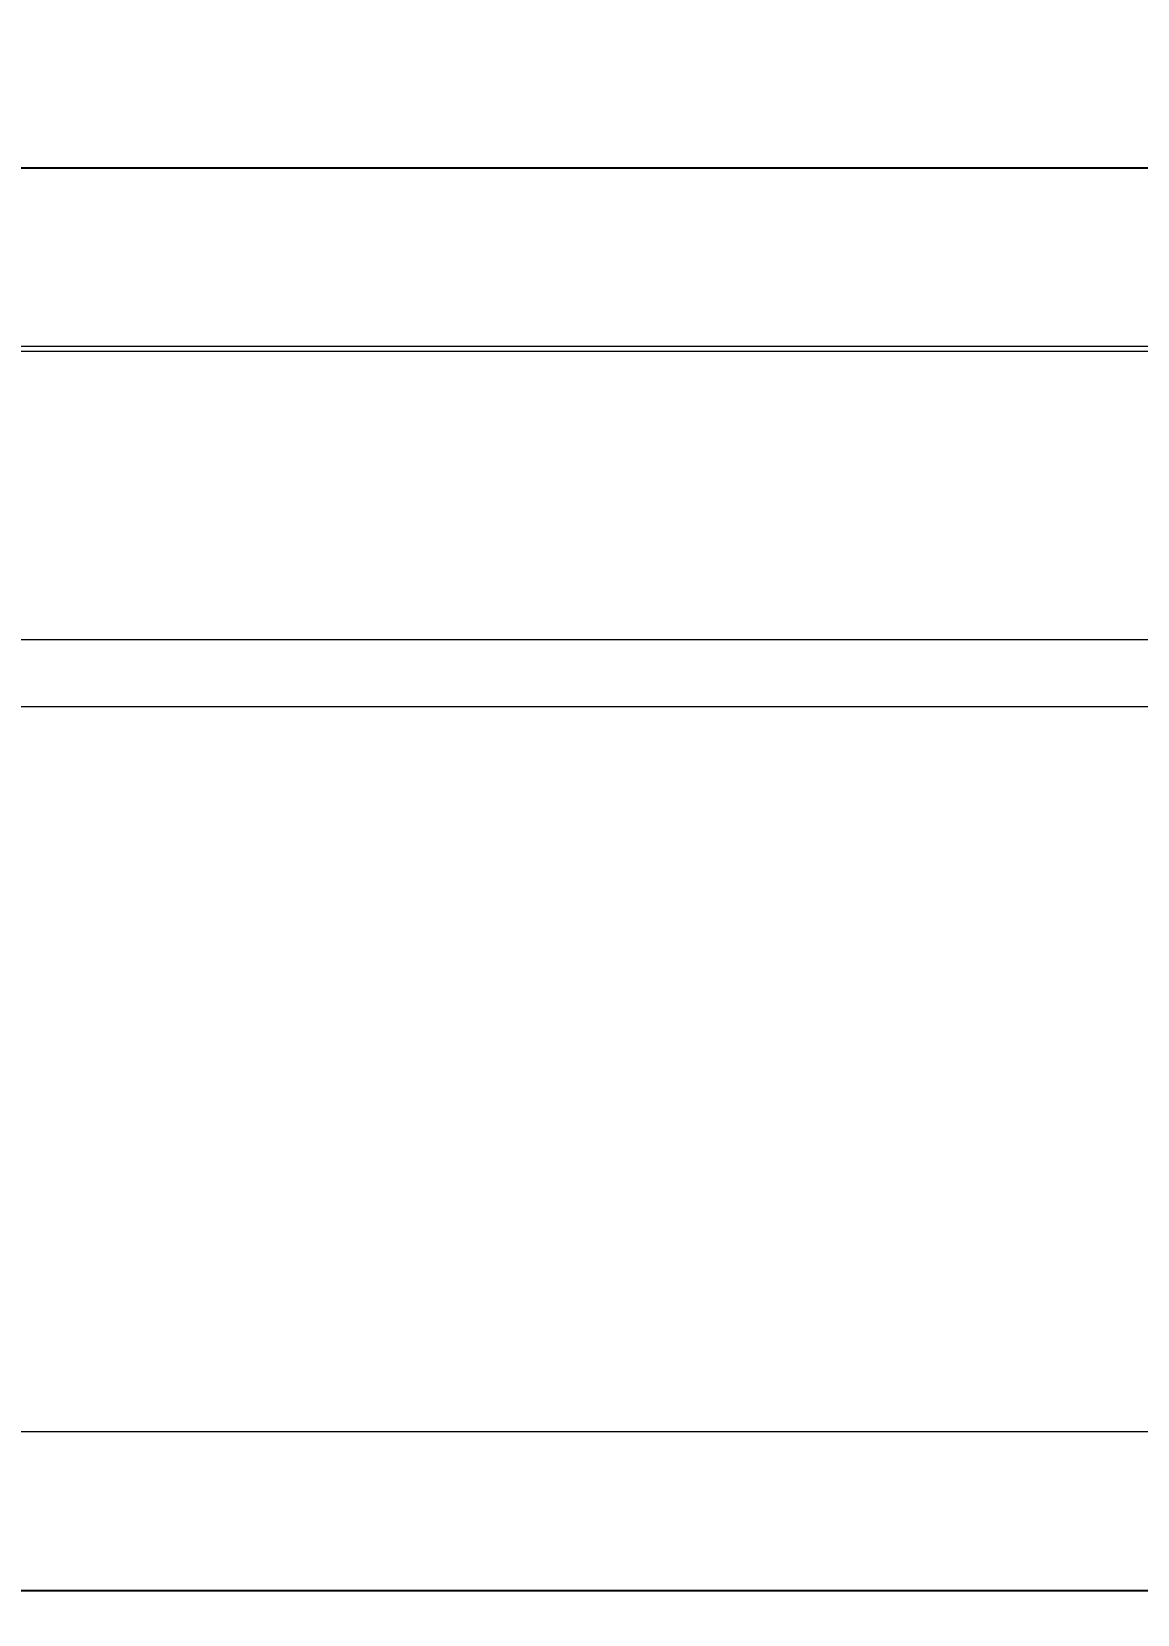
# Model space of a CAD drawing. Header units: millimetres. Extents: x -219 to 4970, y -9 to 3393.
# Drawn here: x 703 to 1164, y 2603 to 3263 of the extents above; entities that cross this region are included whole.
import ezdxf

# ---------------------------------------------------------------- set-up
doc = ezdxf.new("R2010")
doc.units = ezdxf.units.MM
doc.layers.add('ZANO_R', color=7, linetype='Continuous', lineweight=0)
doc.layers.add('ZANO_W', color=1, linetype='Continuous', lineweight=0)
doc.styles.add('Arial', font='arial.ttf')
doc.styles.get("Standard").update_dxf_attribs({"font": 'ARIALUNI.TTF'})
doc.dimstyles.new('pl i ang', dxfattribs={"dimtxt": 50, "dimasz": 50, "dimexe": 1.25, "dimexo": 0.625, "dimgap": 10, "dimtad": 1, "dimtoh": 1, "dimtxsty": 'Standard', "dimcen": 2.5, "dimclrd": 1, "dimclre": 1, "dimclrt": 1, "dimadec": 0, "dimazin": 0, "dimtfac": 1, "dimtmove": 0, "dimatfit": 3, "dimfxl": 1, "dimarcsym": 1})

# ---------------------------------------------------------------- blocks, each defined once
blk = doc.blocks.new('*D461')
at = {"layer": 'ZANO_W', "color": 1, "lineweight": -2}
for p, q in [((114.11, 2669.36), (114.11, 2603.21)), ((2892.64, 2669.36), (2892.64, 2603.21)), ((154.11, 2613.21), (2852.64, 2613.21))]:
    blk.add_line(p, q, dxfattribs=at)
at = {"layer": 'ZANO_W', "color": 1}
for points in [[(154.11, 2619.88), (154.11, 2606.55), (114.11, 2613.21)], [(2852.64, 2606.55), (2852.64, 2619.88), (2892.64, 2613.21)]]:
    blk.add_solid(points, dxfattribs=at)
at = {"layer": 'ZANO_W', "color": 1, "insert": (1503.38, 2643.64), "char_height": 40, "attachment_point": 5, "style": 'Arial'}
blk.add_mtext('2779', dxfattribs=at)
blk = doc.blocks.new('*D464')
at = {"layer": 'ZANO_W', "color": 1, "lineweight": -2}
for p, q in [((254.45, 3136.57), (254.45, 3215.92)), ((2752.95, 3135.71), (2752.95, 3215.92)), ((294.45, 3205.92), (2712.95, 3205.92))]:
    blk.add_line(p, q, dxfattribs=at)
at = {"layer": 'ZANO_W', "color": 1}
for points in [[(294.45, 3212.59), (294.45, 3199.25), (254.45, 3205.92)], [(2712.95, 3199.25), (2712.95, 3212.59), (2752.95, 3205.92)]]:
    blk.add_solid(points, dxfattribs=at)
at = {"layer": 'ZANO_W', "color": 1, "insert": (1503.7, 3236.34), "char_height": 40, "attachment_point": 5, "style": 'Arial'}
blk.add_mtext('2498', dxfattribs=at)
blk = doc.blocks.new('*D480')
at = {"layer": 'ZANO_W', "color": 1, "lineweight": -2}
blk.add_arc((3941.48, 2679.36), 150.81, 99.55169, 164.75824, dxfattribs=at)
at = {"layer": 'ZANO_W', "color": 1}
for points in [[(3916.67, 2821.42), (3916.23, 2834.75), (3956.43, 2829.43)], [(3789.36, 2719.89), (3802.58, 2718.13), (3790.67, 2679.36)]]:
    blk.add_solid(points, dxfattribs=at)
at = {"layer": 'ZANO_W', "color": 1, "insert": (3819.67, 2813.91), "char_height": 40, "attachment_point": 5, "rotation": 42.15496, "style": 'Arial'}
blk.add_mtext('96%%d', dxfattribs=at)

msp = doc.modelspace()

# ---------------------------------------------------------------- linework, layer by layer
at = {"layer": 'ZANO_R'}
for p, q in [((2747.38, 3131.36), (257.38, 3131.36)), ((2748.95, 3129.36), (258.27, 3129.36)), ((370.27, 3009.36), (2636.95, 3009.36)), ((2648.5, 2981.36), (358.26, 2981.36))]:
    msp.add_line(p, q, dxfattribs=at)
msp.add_lwpolyline([(-169.78, 2679.36), (4857.88, 2679.36)], dxfattribs=at)

# ---------------------------------------------------------------- dimensions: what is measured, and where the dimension line sits
at = {"layer": 'ZANO_W'}
for base, p1, p2, picture, middle in [((2752.9492, 3205.9191), (254.4543, 3126.5736), (2752.9492, 3125.7064), '*D464', (1503.7017, 3236.342)), ((2892.64, 2613.21), (114.11, 2679.36), (2892.64, 2679.36), '*D461', (1503.38, 2643.64))]:
    dim = msp.add_linear_dim(base=base, p1=p1, p2=p2, dimstyle='pl i ang', override={"dimtxt": 40, "dimasz": 40, "dimexe": 10, "dimexo": 10, "dimtoh": 0, "dimdec": 0, "dimtxsty": 'Arial', "dimtdec": 0, "dimtmove": 1}, dxfattribs=at)
    dim.commit()
    dim.dimension.update_dxf_attribs({"geometry": picture, "text_midpoint": middle})
dim = msp.add_angular_dim_2l(base=(3874.88, 2814.67), line1=((-70.18, 2679.36), (4806.12, 2679.36)), line2=((3941.54, 2680.02), (3985.36, 3119.78)), dimstyle='pl i ang', override={"dimtxt": 40, "dimasz": 40, "dimexe": 10, "dimexo": 10, "dimtoh": 0, "dimdec": 0, "dimtxsty": 'Arial', "dimtdec": 0, "dimtmove": 1}, dxfattribs=at)
dim.commit()
dim.dimension.update_dxf_attribs({"geometry": '*D480', "text_midpoint": (3819.67, 2813.91)})

doc.saveas('drawing.dxf')
